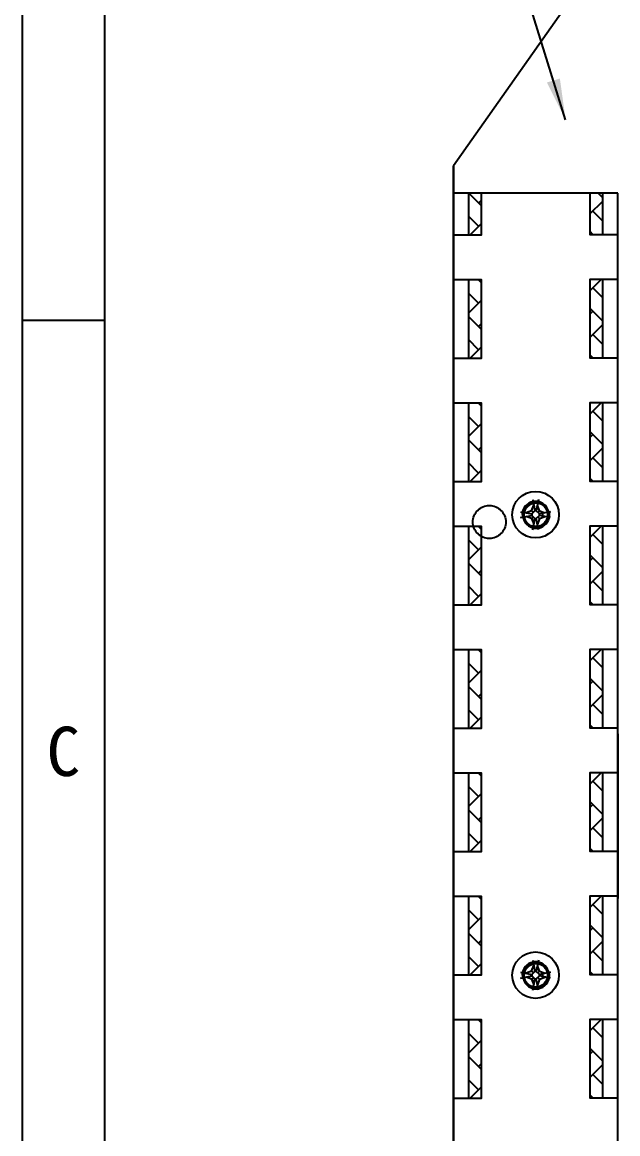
# Model space of a CAD drawing. Header units: millimetres. Extents: x 547 to 2149, y 622 to 1790.
# Drawn here: x 1198.7 to 1234.9, y 1688.2 to 1755.8 of the extents above; entities that cross this region are included whole.
import ezdxf

# ---------------------------------------------------------------- set-up
doc = ezdxf.new("R2010")
doc.units = ezdxf.units.MM
doc.linetypes.add('ACAD_ISO02W100', pattern=[15, 12, -3])
for name, color, linetype in [('仅图框使用', 7, 'Continuous'), ('元器件与线路', 7, 'Continuous'), ('英文数字标注', 3, 'Continuous'), ('虚线', 7, 'ACAD_ISO02W100')]:
    doc.layers.add(name, color=color, linetype=linetype)
doc.styles.get("Standard").update_dxf_attribs({"font": 'txt', "bigfont": 'gbcbig.shx'})
doc.dimstyles.get("Standard").update_dxf_attribs({"dimtxt": 2, "dimasz": 3, "dimexe": 0.18, "dimexo": 0.0625, "dimgap": 0.09, "dimtad": 0, "dimtih": 1, "dimtoh": 1, "dimdec": 4, "dimzin": 0, "dimdsep": 46, "dimtxsty": 'Standard', "dimcen": 0.09, "dimaunit": 1, "dimadec": 0, "dimazin": 0, "dimtfac": 1, "dimtdec": 4, "dimtofl": 0, "dimtmove": 0, "dimatfit": 3, "dimfxl": 0, "dimtolj": 1, "dimtzin": 0, "dimarcsym": 0})

msp = doc.modelspace()

# ---------------------------------------------------------------- hatches: boundary and pattern name
at = {"layer": '元器件与线路'}
h = msp.add_hatch(dxfattribs=at)
h.set_pattern_fill('AR-HBONE', color=256, scale=0.25, angle=-90, style=0)
h.set_pattern_definition([(225, (1348.7885, 1316.9921), (-1.4142136, 2e-13), [3, -1]), (135, (1348.0814, 1316.285), (-1.4142136, 2e-13), [3, -1])])
h.paths.add_polyline_path([(1226.638, 1745.387), (1225.849, 1745.387), (1225.849, 1742.87), (1226.638, 1742.87)])
h = msp.add_hatch(dxfattribs=at)
h.set_pattern_fill('AR-HBONE', color=256, scale=0.25, angle=90, style=0)
h.set_pattern_definition([(45, (1111.0778, 2173.521), (1.4142136, -2e-13), [3, -1]), (315, (1111.7849, 2174.2281), (1.4142136, -2e-13), [3, -1])])
h.paths.add_polyline_path([(1234.017, 1745.387), (1233.228, 1745.387), (1233.228, 1742.887), (1234.017, 1742.887)])
h = msp.add_hatch(dxfattribs=at)
h.set_pattern_fill('AR-HBONE', color=256, scale=0.25, angle=-90, style=0)
h.set_pattern_definition([(225, (1348.7885, 1309.4921), (-1.4142136, 2e-13), [3, -1]), (135, (1348.0814, 1308.785), (-1.4142136, 2e-13), [3, -1])])
h.paths.add_polyline_path([(1225.849, 1735.37), (1225.849, 1740.127), (1226.638, 1740.127), (1226.638, 1735.37)])
h = msp.add_hatch(dxfattribs=at)
h.set_pattern_fill('AR-HBONE', color=256, scale=0.25, angle=90, style=0)
h.set_pattern_definition([(45, (1111.0778, 2166.021), (1.4142136, -2e-13), [3, -1]), (315, (1111.7849, 2166.7281), (1.4142136, -2e-13), [3, -1])])
h.paths.add_polyline_path([(1233.228, 1740.143), (1234.017, 1740.143), (1234.017, 1735.387), (1233.228, 1735.387)])
h = msp.add_hatch(dxfattribs=at)
h.set_pattern_fill('AR-HBONE', color=256, scale=0.25, angle=-90, style=0)
h.set_pattern_definition([(225, (1348.7885, 1301.9921), (-1.4142136, 2e-13), [3, -1]), (135, (1348.0814, 1301.285), (-1.4142136, 2e-13), [3, -1])])
h.paths.add_polyline_path([(1225.849, 1727.87), (1225.849, 1732.627), (1226.638, 1732.627), (1226.638, 1727.87)])
h = msp.add_hatch(dxfattribs=at)
h.set_pattern_fill('AR-HBONE', color=256, scale=0.25, angle=90, style=0)
h.set_pattern_definition([(45, (1111.0778, 2158.521), (1.4142136, -2e-13), [3, -1]), (315, (1111.7849, 2159.2281), (1.4142136, -2e-13), [3, -1])])
h.paths.add_polyline_path([(1233.228, 1732.643), (1234.017, 1732.643), (1234.017, 1727.887), (1233.228, 1727.887)])
h = msp.add_hatch(dxfattribs=at)
h.set_pattern_fill('AR-HBONE', color=256, scale=0.25, angle=-90, style=0)
h.set_pattern_definition([(225, (1348.7885, 1294.4921), (-1.4142136, 2e-13), [3, -1]), (135, (1348.0814, 1293.785), (-1.4142136, 2e-13), [3, -1])])
h.paths.add_polyline_path([(1225.849, 1720.37), (1225.849, 1725.127), (1226.638, 1725.127), (1226.638, 1720.37)])
h = msp.add_hatch(dxfattribs=at)
h.set_pattern_fill('AR-HBONE', color=256, scale=0.25, angle=90, style=0)
h.set_pattern_definition([(45, (1111.0778, 2151.021), (1.4142136, -2e-13), [3, -1]), (315, (1111.7849, 2151.7281), (1.4142136, -2e-13), [3, -1])])
h.paths.add_polyline_path([(1233.228, 1725.143), (1234.017, 1725.143), (1234.017, 1720.387), (1233.228, 1720.387)])
h = msp.add_hatch(dxfattribs=at)
h.set_pattern_fill('AR-HBONE', color=256, scale=0.25, angle=-90, style=0)
h.set_pattern_definition([(225, (1348.7885, 1286.9921), (-1.4142136, 2e-13), [3, -1]), (135, (1348.0814, 1286.285), (-1.4142136, 2e-13), [3, -1])])
h.paths.add_polyline_path([(1225.849, 1712.87), (1225.849, 1717.627), (1226.638, 1717.627), (1226.638, 1712.87)])
h = msp.add_hatch(dxfattribs=at)
h.set_pattern_fill('AR-HBONE', color=256, scale=0.25, angle=90, style=0)
h.set_pattern_definition([(45, (1111.0778, 2143.521), (1.4142136, -2e-13), [3, -1]), (315, (1111.7849, 2144.2281), (1.4142136, -2e-13), [3, -1])])
h.paths.add_polyline_path([(1233.228, 1717.643), (1234.017, 1717.643), (1234.017, 1712.887), (1233.228, 1712.887)])
h = msp.add_hatch(dxfattribs=at)
h.set_pattern_fill('AR-HBONE', color=256, scale=0.25, angle=-90, style=0)
h.set_pattern_definition([(225, (1348.7885, 1279.4921), (-1.4142136, 2e-13), [3, -1]), (135, (1348.0814, 1278.785), (-1.4142136, 2e-13), [3, -1])])
h.paths.add_polyline_path([(1225.849, 1705.37), (1225.849, 1710.127), (1226.638, 1710.127), (1226.638, 1705.37)])
h = msp.add_hatch(dxfattribs=at)
h.set_pattern_fill('AR-HBONE', color=256, scale=0.25, angle=90, style=0)
h.set_pattern_definition([(45, (1111.0778, 2136.021), (1.4142136, -2e-13), [3, -1]), (315, (1111.7849, 2136.7281), (1.4142136, -2e-13), [3, -1])])
h.paths.add_polyline_path([(1233.228, 1710.143), (1234.017, 1710.143), (1234.017, 1705.387), (1233.228, 1705.387)])
h = msp.add_hatch(dxfattribs=at)
h.set_pattern_fill('AR-HBONE', color=256, scale=0.25, angle=-90, style=0)
h.set_pattern_definition([(225, (1348.7885, 1271.9921), (-1.4142136, 2e-13), [3, -1]), (135, (1348.0814, 1271.285), (-1.4142136, 2e-13), [3, -1])])
h.paths.add_polyline_path([(1225.849, 1697.87), (1225.849, 1702.627), (1226.638, 1702.627), (1226.638, 1697.87)])
h = msp.add_hatch(dxfattribs=at)
h.set_pattern_fill('AR-HBONE', color=256, scale=0.25, angle=90, style=0)
h.set_pattern_definition([(45, (1111.0778, 2128.521), (1.4142136, -2e-13), [3, -1]), (315, (1111.7849, 2129.2281), (1.4142136, -2e-13), [3, -1])])
h.paths.add_polyline_path([(1233.228, 1702.643), (1234.017, 1702.643), (1234.017, 1697.887), (1233.228, 1697.887)])
h = msp.add_hatch(dxfattribs=at)
h.set_pattern_fill('AR-HBONE', color=256, scale=0.25, angle=-90, style=0)
h.set_pattern_definition([(225, (1348.7885, 1264.4921), (-1.4142136, 2e-13), [3, -1]), (135, (1348.0814, 1263.785), (-1.4142136, 2e-13), [3, -1])])
h.paths.add_polyline_path([(1225.849, 1690.37), (1225.849, 1695.127), (1226.638, 1695.127), (1226.638, 1690.37)])
h = msp.add_hatch(dxfattribs=at)
h.set_pattern_fill('AR-HBONE', color=256, scale=0.25, angle=90, style=0)
h.set_pattern_definition([(45, (1111.0778, 2121.021), (1.4142136, -2e-13), [3, -1]), (315, (1111.7849, 2121.7281), (1.4142136, -2e-13), [3, -1])])
h.paths.add_polyline_path([(1233.228, 1695.143), (1234.017, 1695.143), (1234.017, 1690.387), (1233.228, 1690.387)])

# ---------------------------------------------------------------- linework, layer by layer
at = {"layer": '仅图框使用'}
for p, q in [((1198.696, 1790.181), (1198.696, 1580.181)), ((1203.696, 1785.181), (1203.696, 1585.181)), ((1198.696, 1737.681), (1203.696, 1737.681))]:
    msp.add_line(p, q, dxfattribs=at)
at = {"layer": '元器件与线路'}
for p, q in [((1234.345, 1760.387), (1224.933, 1747.053)), ((1224.933, 1645.387), (1224.933, 1747.053)), ((1224.933, 1645.387), (1224.933, 1747.053)), ((1224.933, 1747.053), (1224.933, 1645.387)), ((1234.933, 1745.387), (1224.933, 1745.387)), ((1225.849, 1745.387), (1225.849, 1742.87)), ((1234.017, 1742.887), (1234.017, 1745.387)), ((1234.933, 1645.387), (1234.933, 1745.387)), ((1225.849, 1740.127), (1225.849, 1735.37)), ((1234.017, 1735.387), (1234.017, 1740.143)), ((1225.849, 1732.627), (1225.849, 1727.87)), ((1234.017, 1727.887), (1234.017, 1732.643)), ((1225.849, 1725.127), (1225.849, 1720.37)), ((1234.017, 1720.387), (1234.017, 1725.143)), ((1225.849, 1717.627), (1225.849, 1712.87)), ((1234.017, 1712.887), (1234.017, 1717.643)), ((1234.933, 1712.512), (1234.933, 1702.512)), ((1225.849, 1710.127), (1225.849, 1705.37)), ((1234.017, 1705.387), (1234.017, 1710.143)), ((1225.849, 1702.627), (1225.849, 1697.87)), ((1234.017, 1697.887), (1234.017, 1702.643)), ((1225.849, 1695.127), (1225.849, 1690.37)), ((1234.017, 1690.387), (1234.017, 1695.143))]:
    msp.add_line(p, q, dxfattribs=at)
at = {"layer": '元器件与线路', "color": 0, "lineweight": 25}
for p, q in [((1229.69, 1726.089), (1229.82, 1726.427)), ((1229.755, 1726.759), (1229.889, 1726.072)), ((1229.771, 1726.676), (1230.095, 1726.676)), ((1230.111, 1726.759), (1229.977, 1726.072)), ((1230.176, 1726.089), (1230.046, 1726.427)), ((1229.02, 1726.024), (1229.707, 1725.89)), ((1229.02, 1725.668), (1229.707, 1725.802)), ((1229.69, 1726.089), (1229.352, 1725.959)), ((1229.69, 1725.603), (1229.352, 1725.733)), ((1229.69, 1726.089), (1229.798, 1725.981)), ((1229.798, 1725.711), (1229.69, 1725.603)), ((1229.69, 1725.603), (1229.82, 1725.265)), ((1229.889, 1726.072), (1229.707, 1725.89)), ((1229.707, 1725.89), (1229.707, 1725.802)), ((1229.707, 1725.802), (1229.889, 1725.62)), ((1229.755, 1724.933), (1229.889, 1725.62)), ((1229.977, 1726.072), (1229.889, 1726.072)), ((1229.889, 1725.62), (1229.977, 1725.62)), ((1230.16, 1725.89), (1229.977, 1726.072)), ((1230.16, 1725.802), (1229.977, 1725.62)), ((1230.111, 1724.933), (1229.977, 1725.62)), ((1230.176, 1725.603), (1230.046, 1725.265)), ((1230.068, 1725.981), (1230.176, 1726.089)), ((1230.068, 1725.711), (1230.176, 1725.603)), ((1230.846, 1726.024), (1230.16, 1725.89)), ((1230.16, 1725.802), (1230.16, 1725.89)), ((1230.846, 1725.668), (1230.16, 1725.802)), ((1230.176, 1726.089), (1230.514, 1725.959)), ((1230.176, 1725.603), (1230.514, 1725.733)), ((1230.353, 1726.008), (1230.353, 1725.684)), ((1230.763, 1725.684), (1230.763, 1726.008)), ((1229.771, 1725.016), (1230.095, 1725.016)), ((1229.69, 1698.089), (1229.82, 1698.427)), ((1229.755, 1698.759), (1229.889, 1698.072)), ((1229.771, 1698.676), (1230.095, 1698.676)), ((1230.111, 1698.759), (1229.977, 1698.072)), ((1230.176, 1698.089), (1230.046, 1698.427)), ((1229.02, 1698.024), (1229.707, 1697.89)), ((1229.02, 1697.668), (1229.707, 1697.802)), ((1229.69, 1698.089), (1229.352, 1697.959)), ((1229.69, 1698.089), (1229.798, 1697.981)), ((1229.889, 1698.072), (1229.707, 1697.89)), ((1229.707, 1697.89), (1229.707, 1697.802)), ((1229.707, 1697.802), (1229.889, 1697.62)), ((1229.977, 1698.072), (1229.889, 1698.072)), ((1230.16, 1697.89), (1229.977, 1698.072)), ((1230.16, 1697.802), (1229.977, 1697.62)), ((1230.068, 1697.981), (1230.176, 1698.089)), ((1230.846, 1698.024), (1230.16, 1697.89)), ((1230.16, 1697.802), (1230.16, 1697.89)), ((1230.846, 1697.668), (1230.16, 1697.802)), ((1230.176, 1698.089), (1230.514, 1697.959)), ((1230.353, 1698.008), (1230.353, 1697.684)), ((1230.763, 1697.684), (1230.763, 1698.008)), ((1229.69, 1697.603), (1229.352, 1697.733)), ((1229.798, 1697.711), (1229.69, 1697.603)), ((1229.69, 1697.603), (1229.82, 1697.265)), ((1229.755, 1696.933), (1229.889, 1697.62)), ((1229.889, 1697.62), (1229.977, 1697.62)), ((1230.111, 1696.933), (1229.977, 1697.62)), ((1230.176, 1697.603), (1230.046, 1697.265)), ((1230.068, 1697.711), (1230.176, 1697.603)), ((1230.176, 1697.603), (1230.514, 1697.733)), ((1229.771, 1697.016), (1230.095, 1697.016))]:
    msp.add_line(p, q, dxfattribs=at)
at = {"layer": '元器件与线路'}
for points in [[(1224.933, 1747.053), (1224.933, 1742.87), (1226.638, 1742.87), (1226.638, 1745.387)], [(1233.228, 1745.387), (1233.228, 1742.887), (1234.933, 1742.887), (1234.933, 1745.387)]]:
    msp.add_lwpolyline(points, dxfattribs=at)
for points in [[(1224.933, 1740.127), (1224.933, 1735.37), (1226.638, 1735.37), (1226.638, 1740.127)], [(1234.933, 1735.387), (1234.933, 1740.143), (1233.228, 1740.143), (1233.228, 1735.387)], [(1224.933, 1732.627), (1224.933, 1727.87), (1226.638, 1727.87), (1226.638, 1732.627)], [(1234.933, 1727.887), (1234.933, 1732.643), (1233.228, 1732.643), (1233.228, 1727.887)], [(1224.933, 1725.127), (1224.933, 1720.37), (1226.638, 1720.37), (1226.638, 1725.127)], [(1234.933, 1720.387), (1234.933, 1725.143), (1233.228, 1725.143), (1233.228, 1720.387)], [(1224.933, 1717.627), (1224.933, 1712.87), (1226.638, 1712.87), (1226.638, 1717.627)], [(1234.933, 1712.887), (1234.933, 1717.643), (1233.228, 1717.643), (1233.228, 1712.887)], [(1224.933, 1710.127), (1224.933, 1705.37), (1226.638, 1705.37), (1226.638, 1710.127)], [(1234.933, 1705.387), (1234.933, 1710.143), (1233.228, 1710.143), (1233.228, 1705.387)], [(1224.933, 1702.627), (1224.933, 1697.87), (1226.638, 1697.87), (1226.638, 1702.627)], [(1234.933, 1697.887), (1234.933, 1702.643), (1233.228, 1702.643), (1233.228, 1697.887)], [(1224.933, 1695.127), (1224.933, 1690.37), (1226.638, 1690.37), (1226.638, 1695.127)], [(1234.933, 1690.387), (1234.933, 1695.143), (1233.228, 1695.143), (1233.228, 1690.387)]]:
    msp.add_lwpolyline(points, close=True, dxfattribs=at)
at = {"layer": '元器件与线路', "color": 0, "lineweight": 25}
for centre in [(1229.933, 1725.846), (1229.933, 1697.846)]:
    msp.add_circle(centre, 1.417, dxfattribs=at)
at = {"layer": '元器件与线路', "color": 0}
for centre in [(1229.933, 1725.846), (1229.968, 1725.827), (1229.933, 1697.846), (1229.968, 1697.827)]:
    msp.add_circle(centre, 0.729, dxfattribs=at)
for centre, start, end in [((1229.933, 1725.846), 255.02146, 195.02146), ((1229.968, 1725.827), 75, 15), ((1229.933, 1697.846), 255.02146, 195.02146), ((1229.968, 1697.827), 75, 15)]:
    msp.add_arc(centre, 0.81, start, end, dxfattribs=at)
at = {"layer": '虚线'}
msp.add_circle((1227.118, 1725.401), 1, dxfattribs=at)

# ---------------------------------------------------------------- texts
at = {"layer": '仅图框使用', "insert": (1201.196, 1711.431), "char_height": 3, "width": 5, "attachment_point": 5}
msp.add_mtext('{\\fSimSun|b0|i0|c134|p2;C}', dxfattribs=at)

# ---------------------------------------------------------------- leaders
at = {"layer": '英文数字标注'}
msp.add_leader([(1231.758, 1749.857), (1228.542, 1760.233), (1223.269, 1760.233)], dimstyle='Standard', override={"dimasz": 2.5, "dimgap": 0.09, "dimtad": 0}, dxfattribs=at)

doc.saveas('drawing.dxf')
